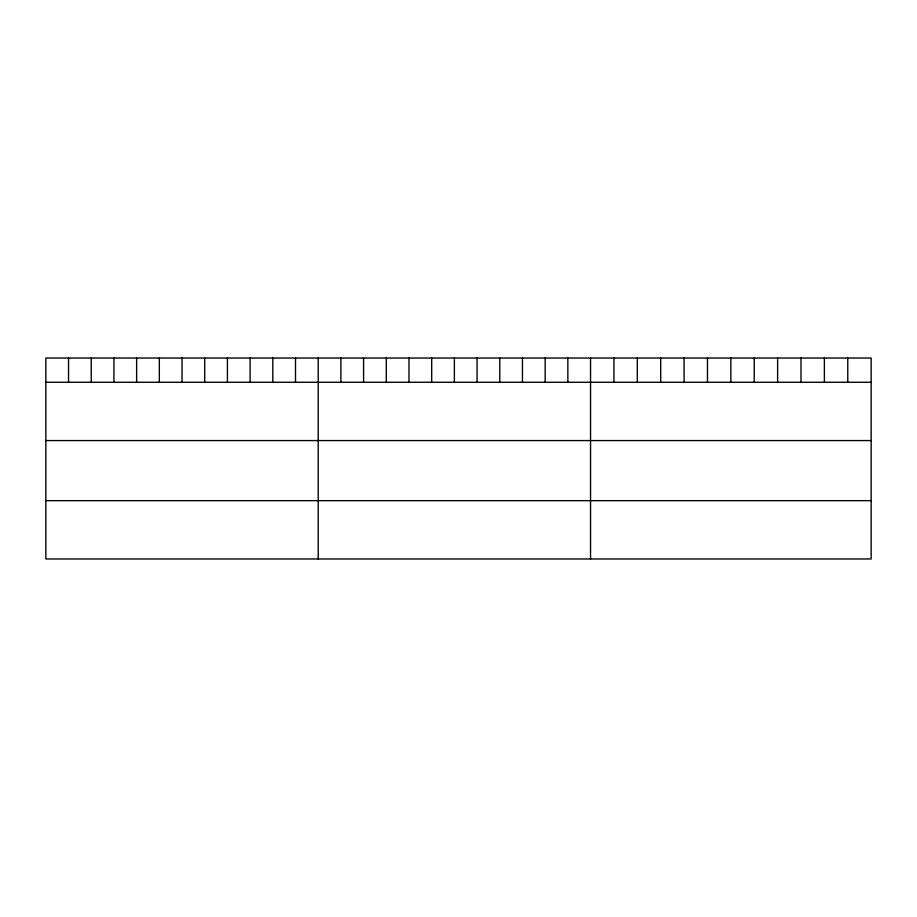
<?xml version="1.0" encoding="UTF-8"?>
<svg xmlns="http://www.w3.org/2000/svg" width="917" height="917" viewBox="0 0 917 917"><rect width="100%" height="100%" fill="white"/><g stroke="black" fill="none" stroke-linecap="round" stroke-linejoin="round"><path stroke-width="1.38" d="M871.15 382.263L871.15 558.969L45.85 558.969L45.85 358.031L871.15 358.031L871.15 382.263L45.85 382.263M45.85 440.573L871.15 440.573M45.85 500.659L871.15 500.659M847.767 358.031L847.767 382.263M824.383 358.031L824.383 382.263M800.999 358.031L800.999 382.263M777.616 358.031L777.616 382.263M754.232 358.031L754.232 382.263M730.849 358.031L730.849 382.263M707.466 358.031L707.466 382.263M684.082 358.031L684.082 382.263M660.698 358.031L660.698 382.263M637.315 358.031L637.315 382.263M613.932 358.031L613.932 382.263M590.548 358.031L590.548 558.969M567.852 358.031L567.852 382.263M545.157 358.031L545.157 382.263M522.461 358.031L522.461 382.263M499.765 358.031L499.765 382.263M477.069 358.031L477.069 382.263M454.373 358.031L454.373 382.263M431.678 358.031L431.678 382.263M408.982 358.031L408.982 382.263M386.286 358.031L386.286 382.263M363.59 358.031L363.59 382.263M340.895 358.031L340.895 382.263M318.199 358.031L318.199 558.969M295.503 358.031L295.503 382.263M272.808 358.031L272.808 382.263M250.112 358.031L250.112 382.263M227.416 358.031L227.416 382.263M204.72 358.031L204.72 382.263M182.025 358.031L182.025 382.263M159.329 358.031L159.329 382.263M136.633 358.031L136.633 382.263M113.937 358.031L113.937 382.263M91.241 358.031L91.241 382.263M68.546 358.031L68.546 382.263"/></g></svg>
